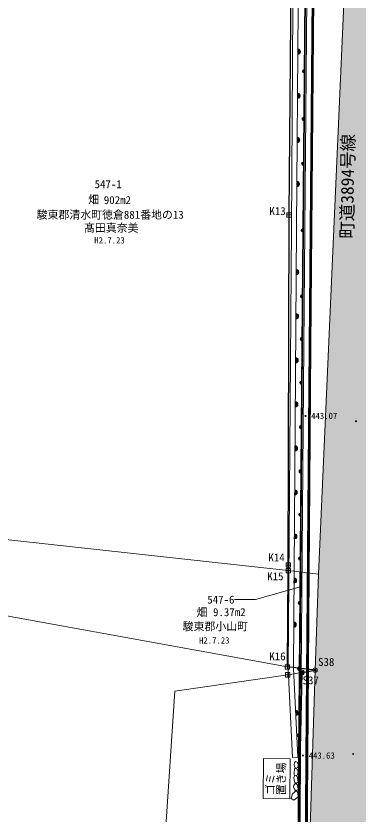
# Model space of a CAD drawing. Units: millimetres, scale not verified. Extents: x 5000 to 205306, y 4475 to 281715.
# Drawn here: x 47496 to 67110, y 38723 to 84420 of the extents above; entities that cross this region are included whole.
import ezdxf
from ezdxf.enums import TextEntityAlignment as Align

# ---------------------------------------------------------------- set-up
doc = ezdxf.new("R2010")
doc.units = ezdxf.units.MM
doc.header["$LTSCALE"] = 250
doc.header["$PDMODE"] = 32
doc.header["$PDSIZE"] = 125
for name, color, linetype, lineweight in [('プロットマーク', 5, 'Continuous', 13), ('ベクトルデータ', 30, 'Continuous', 13), ('地番名', 30, 'Continuous', 13), ('汎用Layer', 7, 'Continuous', 13), ('測量図', 6, 'Continuous', 25), ('点名', 6, 'Continuous', 13), ('独標', 7, 'Continuous', 13), ('現況', 7, 'Continuous', 13)]:
    doc.layers.add(name, color=color, linetype=linetype, lineweight=lineweight)
for name, color, linetype in [('住所', 30, 'Continuous'), ('地目', 30, 'Continuous'), ('地積', 30, 'Continuous'), ('所有者', 30, 'Continuous'), ('日付（分筆等）', 30, 'Continuous'), ('点名(プロット1)', 5, 'Continuous'), ('道・水路', 254, 'Continuous')]:
    doc.layers.add(name, color=color, linetype=linetype)
doc.styles.add('ＭＳ ゴシック', font='')
doc.styles.add('ＭＳ 明朝', font='')
doc.styles.get('ＭＳ ゴシック').set_extended_font_data('MS Gothic')
doc.styles.get('ＭＳ 明朝').set_extended_font_data('MS Mincho')

msp = doc.modelspace()

# ---------------------------------------------------------------- hatches: boundary and pattern name
at = {"layer": '独標'}
h = msp.add_hatch(color=256, dxfattribs=at)
edge = h.paths.add_edge_path()
edge.add_ellipse((64096.7, 61521), major_axis=(23, 19.3), ratio=1, start_angle=140, end_angle=-40)
h = msp.add_hatch(color=256, dxfattribs=at)
edge = h.paths.add_edge_path()
edge.add_ellipse((66989.5, 61217.7), major_axis=(23, 19.3), ratio=1, start_angle=140, end_angle=-40)
for points in [[(63924, 42072.6, 0.41421), (63954, 42042.6, 0.41421)], [(66805.6, 42150.7, 0.41422), (66835.6, 42120.7, 0.41422)]]:
    msp.add_hatch(color=256, dxfattribs=at).paths.add_polyline_path(points)
at = {"layer": '現況'}
for points in [[(63653.5, 82221.1, 1), (63655.5, 82521.1)], [(64016.9, 81145.8, -0.41421), (63917.7, 81246.7, -0.41421), (64018.6, 81345.8)], [(63636.1, 79695.7, 1), (63638.2, 79995.7)], [(63993.5, 78421, -0.41422), (63894.4, 78521.8, -0.41422), (63995.2, 78620.9)], [(63618.8, 77170.3, 0.41421), (63769.8, 77319.3, 0.41421), (63620.9, 77470.3)], [(63971.5, 75861.5, -0.41421), (63872.4, 75962.3, -0.41421), (63973.3, 76061.5)], [(63601.5, 74644.9, 0.99999), (63603.6, 74944.9)], [(63938.8, 72041.8, -0.99999), (63940.5, 72241.8)], [(63565.7, 69597.3, 1), (63567.9, 69897.3)], [(63906.3, 68262.3, -0.41421), (63807.2, 68363.1, -0.41421), (63908.1, 68462.3)], [(63547.4, 67075.1, 0.41421), (63698.4, 67224, 0.41421), (63549.5, 67375.1)], [(63885.7, 65817.7, -0.41421), (63786.6, 65918.5, -0.41421), (63887.4, 66017.7)], [(63529, 64552.9, 0.41421), (63680.1, 64701.8, 0.41421), (63531.2, 64852.9)], [(63866, 63326.4, -0.41421), (63766.7, 63427.2, -0.41421), (63867.5, 63526.4)], [(63510.6, 62030.7, 0.41421), (63661.7, 62179.6, 0.41421), (63512.8, 62330.7)], [(63846.4, 60782.1, -0.41422), (63747.2, 60882.8, -0.41422), (63848, 60982.1)], [(63492.2, 59508.5, 0.41421), (63643.3, 59657.4, 0.41421), (63494.4, 59808.5)], [(63826.9, 58242.6, -1), (63828.5, 58442.5)], [(63473.8, 56986.3, 0.99999), (63476, 57286.3)], [(63808, 55769.4, -0.99999), (63809.5, 55969.4)], [(63455.4, 54464.1, 0.41422), (63606.5, 54613, 0.41422), (63457.6, 54764.1)], [(63788.6, 53251.1, -0.41421), (63689.4, 53351.9, -0.41421), (63790.2, 53451.1)], [(63437, 51941.9, 0.41422), (63588.1, 52090.8, 0.41422), (63439.2, 52241.9)], [(63769.1, 50704.7, -1), (63770.6, 50904.7)], [(63418.7, 49419.7, 0.41422), (63569.8, 49568.6, 0.41422), (63420.8, 49719.7)], [(63740.2, 46940.8, -0.41422), (63640.9, 47041.6, -0.41422), (63741.7, 47140.8)], [(63537.6, 44363, 0.41421), (63679.8, 44520.4, 0.41421), (63522.4, 44662.6)], [(63710.9, 43126.2, -1), (63712.4, 43326.2)]]:
    msp.add_hatch(color=256, dxfattribs=at).paths.add_polyline_path(points)
at = {"layer": '道・水路'}
msp.add_hatch(color=256, dxfattribs=at).paths.add_polyline_path([(129191, 124211.6), (130981.9, 124310.5), (133649.5, 124448.6), (161326.6, 125956.5), (172380.1, 125739.2), (175068.9, 125753.2), (190022.7, 125498.8), (196623.1, 125929.6), (202005.1, 126428.9), (202005.1, 117113.2), (201288.5, 117070.1), (201029.4, 118038), (192212.3, 119262.8), (189616.5, 118700.8), (165724.3, 119295.8), (153188, 118923), (138192.6, 117935.6), (131377.7, 117415.3), (118886, 116575.5), (110602.4, 116058.6), (73473.8, 113603), (73518.7, 112808.3), (73396.6, 112800.5), (72971.3, 112182.7), (71362, 109845.1), (70823.3, 109062.7), (70680.8, 101076.1), (70261.1, 94545.4), (66929.1, 20630.6), (69957.6, 21809.8), (108771.4, 36437.2), (143328, 49589.7), (156830, 54332.2), (159745.1, 51213.3), (117587.2, 35591), (55567.9, 12897.4), (53734.1, 12140.8), (38185.3, 5704.1), (34928.9, 5704.1), (34328.5, 8117.7), (54647.1, 16455.1), (62550.2, 19373.3), (63908.9, 23521.7), (64643.2, 46960.2), (64843.9, 52456.5), (67043.2, 101910.3), (67024.8, 102977.7), (65898.6, 112058.1), (63950, 110780.8), (59350.4, 108134.2), (52596, 102601.8), (47040.1, 98966.2), (43860.5, 98011.4), (38899.8, 97124.6), (26990.7, 94712.6), (26616.7, 97619.3), (38699.5, 100028.3), (42755.1, 100710.8), (46959.8, 102126.5), (51319.8, 105229.7), (60229.7, 112154.8), (61619.1, 113226.2), (68253.5, 117098), (69636.1, 119433), (72762.1, 126783), (79650.2, 142745.7), (82511.3, 142745.7), (75834.2, 126947.8), (75471, 126110.7), (73258.7, 120992)])

# ---------------------------------------------------------------- linework, layer by layer
at = {"layer": 'プロットマーク'}
for p, q in [((63161, 72899.1), (63161, 73149.1)), ((63036, 73024.1), (63286, 73024.1)), ((63110, 52851.6), (63110, 53101.6)), ((62981.2, 52663.5), (63231.2, 52663.5)), ((62985, 52976.6), (63235, 52976.6)), ((63106.2, 52538.5), (63106.2, 52788.5)), ((62930.6, 47147.9), (63180.6, 47147.9)), ((63055.6, 47022.9), (63055.6, 47272.9)), ((62955.7, 46694.1), (63205.7, 46694.1)), ((63080.7, 46569.1), (63080.7, 46819.1))]:
    msp.add_line(p, q, dxfattribs=at)
for points in [[(63036, 72899.1), (63286, 72899.1), (63286, 73149.1), (63036, 73149.1)], [(62985, 52851.6), (63235, 52851.6), (63235, 53101.6), (62985, 53101.6)], [(62981.2, 52538.5), (63231.2, 52538.5), (63231.2, 52788.5), (62981.2, 52788.5)], [(62930.6, 47022.9), (63180.6, 47022.9), (63180.6, 47272.9), (62930.6, 47272.9)], [(62955.7, 46569.1), (63205.7, 46569.1), (63205.7, 46819.1), (62955.7, 46819.1)]]:
    msp.add_lwpolyline(points, close=True, dxfattribs=at)
at = {"layer": 'プロットマーク', "color": 6}
for centre in [(64643.2, 46960.2), (63913.3, 46835.9)]:
    msp.add_circle(centre, 125, dxfattribs=at)
for p in [(63913.3, 46835.9), (64643.2, 46960.2)]:
    msp.add_point(p, dxfattribs=at)
at = {"layer": 'ベクトルデータ', "color": 171}
for points in [[(26990.7, 94712.6), (38899.8, 97124.6), (43860.5, 98011.4), (47040.1, 98966.2), (52596, 102601.8), (59350.4, 108134.2), (63950, 110780.8), (65898.6, 112058.1), (67024.8, 102977.7), (67043.2, 101910.3), (65800, 73954.8), (64843.9, 52456.5), (64643.2, 46960.2), (63908.9, 23521.7), (62550.2, 19373.3), (54647.1, 16455.1), (34328.5, 8117.7)], [(63950, 110780.8), (63993.7, 107981.2), (63764.9, 103403.9), (63676.7, 102867.5), (63372.7, 101224.7), (63338.5, 93069.5), (63161, 73024.1), (63110, 52976.6), (63106.2, 52663.5), (63055.6, 47147.9)], [(64843.9, 52456.5), (63106.2, 52663.5), (41492.5, 55034.8), (44975.4, 81679.1), (47040.1, 98966.2)], [(64643.2, 46960.2), (63055.6, 47147.9), (41352.7, 51085.3), (29826.5, 47267.1)], [(64643.2, 46960.2), (63080.7, 46694.1), (56610.5, 45765.8), (56060.4, 37432.5), (54897.9, 37497.1), (53613.2, 36338.9), (52807, 32505.1), (48792.2, 29696.7), (48295.5, 27790.4), (47965.6, 25089.2), (46780.6, 21465.8), (44615.6, 21368.2), (42890, 19790.2), (33885, 23102.6), (31482.3, 24342.3)], [(63913.3, 46835.9), (63601.1, 32904.2), (63568.8, 23604.2), (61175.7, 20168), (43833.5, 14087), (34142.3, 10403.6)]]:
    msp.add_lwpolyline(points, dxfattribs=at)
at = {"layer": '地番名'}
msp.add_lwpolyline([(63738.6, 51719.7), (61228.7, 50999.5), (60028.3, 50999.5)], dxfattribs=at)
at = {"layer": '測量図'}
msp.add_lwpolyline([(61175.7, 20168), (63568.8, 23604.2), (63601.1, 32904.2), (63913.3, 46835.9), (64643.2, 46960.2), (63055.6, 47147.9), (63106.2, 52663.5), (63161, 73024.1), (63338.5, 93069.5), (63372.7, 101224.7), (63676.7, 102867.5), (63764.9, 103403.9), (63993.7, 107981.2), (63950, 110780.8)], dxfattribs=at)
at = {"layer": '独標'}
for points in [[(63924, 42072.6, 0.41421), (63954, 42042.6, 0.41421)], [(66805.6, 42150.7, 0.41422), (66835.6, 42120.7, 0.41422)]]:
    msp.add_lwpolyline(points, format="xyb", close=True, dxfattribs=at)
for centre, start, end in [((64096.7, 61521), 359.99898, 180.00102), ((64096.7, 61521), 180, 360), ((66989.5, 61217.7), 359.99898, 180.00102), ((66989.5, 61217.7), 180, 360), ((63954, 42072.6), 0, 180), ((66835.6, 42150.7), 0, 180)]:
    msp.add_arc(centre, 30, start, end, dxfattribs=at)
at = {"layer": '現況'}
for q in [(63359.1, 41962.8), (63704.8, 41976.8)]:
    msp.add_line((63658.7, 41978), q, dxfattribs=at)
for points in [[(63658.7, 41978), (63401.4, 47047.5), (63585.2, 72269.5), (63671.8, 84896.5), (63736.4, 95762.9), (63782.9, 100519.3), (64077.4, 102743.1)], [(63436.4, 95764.6), (63371.8, 84898.5), (63285.2, 72271.6), (63101.3, 47041), (63359.1, 41962.8)], [(63736.4, 95762.9), (63671.8, 84896.5), (63585.2, 72269.5), (63401.4, 47047.5), (63658.7, 41978)], [(63578.2, 23436), (63702.1, 41986.4), (63882.8, 65520.9), (64130.8, 94426.9)], [(63628.1, 23420.9), (63752.1, 41986.1), (63932.8, 65520.5), (64180.8, 94426.6)], [(63688, 23402.8), (63812.1, 41985.6), (63992.8, 65520), (64240.8, 94426.2)], [(63997.5, 23327.8), (64122.1, 41983.4), (64302.8, 65517.6), (64550.8, 94424)], [(64047.2, 23294.3), (64172.1, 41983.1), (64352.8, 65517.2), (64600.8, 94423.7)], [(64097.1, 23279.3), (64222.1, 41982.7), (64402.8, 65516.8), (64650.8, 94423.3)]]:
    msp.add_lwpolyline(points, dxfattribs=at)
for points in [[(63653.5, 82221.1, 1), (63655.5, 82521.1)], [(64016.9, 81145.8, -0.41421), (63917.7, 81246.7, -0.41421), (64018.6, 81345.8)], [(63636.1, 79695.7, 1), (63638.2, 79995.7)], [(63993.5, 78421, -0.41422), (63894.4, 78521.8, -0.41422), (63995.2, 78620.9)], [(63618.8, 77170.3, 0.41421), (63769.8, 77319.3, 0.41421), (63620.9, 77470.3)], [(63971.5, 75861.5, -0.41421), (63872.4, 75962.3, -0.41421), (63973.3, 76061.5)], [(63601.5, 74644.9, 0.99999), (63603.6, 74944.9)], [(63938.8, 72041.8, -0.99999), (63940.5, 72241.8)], [(63565.7, 69597.3, 1), (63567.9, 69897.3)], [(63906.3, 68262.3, -0.41421), (63807.2, 68363.1, -0.41421), (63908.1, 68462.3)], [(63547.4, 67075.1, 0.41421), (63698.4, 67224, 0.41421), (63549.5, 67375.1)], [(63885.7, 65817.7, -0.41421), (63786.6, 65918.5, -0.41421), (63887.4, 66017.7)], [(63529, 64552.9, 0.41421), (63680.1, 64701.8, 0.41421), (63531.2, 64852.9)], [(63866, 63326.4, -0.41421), (63766.7, 63427.2, -0.41421), (63867.5, 63526.4)], [(63510.6, 62030.7, 0.41421), (63661.7, 62179.6, 0.41421), (63512.8, 62330.7)], [(63846.4, 60782.1, -0.41422), (63747.2, 60882.8, -0.41422), (63848, 60982.1)], [(63492.2, 59508.5, 0.41421), (63643.3, 59657.4, 0.41421), (63494.4, 59808.5)], [(63826.9, 58242.6, -1), (63828.5, 58442.5)], [(63473.8, 56986.3, 0.99999), (63476, 57286.3)], [(63808, 55769.4, -0.99999), (63809.5, 55969.4)], [(63455.4, 54464.1, 0.41422), (63606.5, 54613, 0.41422), (63457.6, 54764.1)], [(63788.6, 53251.1, -0.41421), (63689.4, 53351.9, -0.41421), (63790.2, 53451.1)], [(63437, 51941.9, 0.41422), (63588.1, 52090.8, 0.41422), (63439.2, 52241.9)], [(63769.1, 50704.7, -1), (63770.6, 50904.7)], [(63418.7, 49419.7, 0.41422), (63569.8, 49568.6, 0.41422), (63420.8, 49719.7)], [(63740.2, 46940.8, -0.41422), (63640.9, 47041.6, -0.41422), (63741.7, 47140.8)], [(63537.6, 44363, 0.41421), (63679.8, 44520.4, 0.41421), (63522.4, 44662.6)], [(63710.9, 43126.2, -1), (63712.4, 43326.2)]]:
    msp.add_lwpolyline(points, format="xyb", close=True, dxfattribs=at)
for points in [[(63198.4, 39599.4), (63222.5, 41884.9), (61693.4, 41901), (61669.3, 39615.5)], [(63535, 41740), (63475.7, 41671.3), (63438.4, 41519.9), (63478.2, 41385.7), (63559.9, 41356.2), (63665.2, 41381.4), (63673.8, 41499.3), (63656.5, 41674.4)], [(63464.5, 41326.7), (63439.8, 41024.6), (63475, 40916), (63552.9, 40928.7), (63646.8, 40973.9), (63680.3, 41141.1), (63620.2, 41299.4), (63513.1, 41351.7)], [(63676.1, 40568.4), (63588.3, 40482.1), (63526.9, 40487.4), (63478.6, 40524.9), (63438.4, 40655.6), (63423.2, 40822), (63475, 40916), (63552.9, 40928.7), (63621.7, 40876.8)], [(63678.4, 40123.5), (63523.8, 40059.1), (63460.6, 40149.4), (63408.9, 40278.9), (63432.2, 40361.6), (63526.9, 40487.4), (63610.6, 40422.8), (63648.5, 40279.7)], [(63345.7, 39879.4), (63266.1, 39618.2), (63422.3, 39516.8), (63680.8, 39700.5), (63659.6, 39900.9), (63574.2, 40065.5)]]:
    msp.add_lwpolyline(points, close=True, dxfattribs=at)

# ---------------------------------------------------------------- texts
at = {"layer": '住所', "style": 'ＭＳ 明朝'}
msp.add_text('駿東郡清水町徳倉881番地の13', height=458.2, dxfattribs=at).set_placement((48683.4, 72672.7), align=Align.BOTTOM_LEFT)
at = {"layer": '地番名', "style": 'ＭＳ 明朝'}
msp.add_text('547-1', height=458.2, dxfattribs=at).set_placement((52005.4, 74420.8), align=Align.BOTTOM_LEFT)
msp.add_text('547-6', height=458.2, dxfattribs=at).set_placement((58465.8, 50999.5), align=Align.MIDDLE_LEFT)
at = {"layer": '地目', "style": 'ＭＳ 明朝'}
for p in [(51636.3, 73541.5), (57850.5, 49907.5)]:
    msp.add_text('畑', height=458.2, dxfattribs=at).set_placement(p, align=Align.BOTTOM_LEFT)
at = {"layer": '地積', "style": 'ＭＳ 明朝'}
for s, p in [('902m2', (52533.9, 73511.3)), ('9.37m2', (58794.4, 49915.2))]:
    msp.add_text(s, height=458.2, dxfattribs=at).set_placement(p, align=Align.BOTTOM_LEFT)
at = {"layer": '所有者', "style": 'ＭＳ 明朝'}
for s, p in [('髙田真奈美', (51397.9, 71917.5)), ('駿東郡小山町', (57053.7, 49101.1))]:
    msp.add_text(s, height=458.2, dxfattribs=at).set_placement(p, align=Align.BOTTOM_LEFT)
at = {"layer": '日付（分筆等）', "style": 'ＭＳ 明朝'}
for p in [(51989.1, 71281.1), (57994.4, 48372.9)]:
    msp.add_text('H2.7.23', height=366.6, dxfattribs=at).set_placement(p, align=Align.BOTTOM_LEFT)
at = {"layer": '汎用Layer', "style": 'ＭＳ ゴシック'}
for s, height, rotation, p in [('町道3894号線', 733.1, 89.236, (67046.3, 71661.2)), ('置き場', 458.2, 89.719, (63069.4, 39798.4)), ('ゴミ', 458.2, 89.719, (62444.4, 39801.5))]:
    msp.add_text(s, height=height, rotation=rotation, dxfattribs=at).set_placement(p, align=Align.BOTTOM_LEFT)
at = {"layer": '点名', "style": 'ＭＳ 明朝'}
for s, p in [('S38', (64817.6, 47065.2)), ('S37', (63929.8, 46011.9))]:
    msp.add_text(s, height=458.2, dxfattribs=at).set_placement(p, align=Align.BOTTOM_LEFT)
at = {"layer": '点名(プロット1)', "style": 'ＭＳ ゴシック'}
for s, p in [('K13', (62494.9, 72880.5)), ('K14', (62437.5, 53046.4)), ('K15', (62369, 51970.2)), ('K16', (62489.4, 47387.3))]:
    msp.add_text(s, height=458.2, dxfattribs=at).set_placement(p, align=Align.BOTTOM_CENTER)
at = {"layer": '独標', "style": 'ＭＳ ゴシック'}
for s, p in [('443.07', (65171.7, 61521)), ('443.63', (65029, 42072.6))]:
    msp.add_text(s, height=366.6, dxfattribs=at).set_placement(p, align=Align.MIDDLE_CENTER)

doc.saveas('drawing.dxf')
